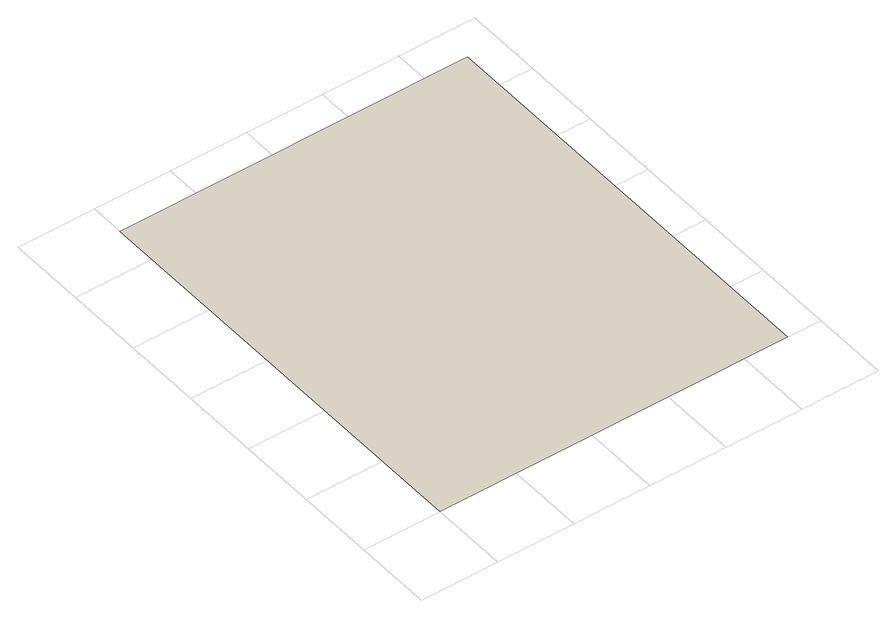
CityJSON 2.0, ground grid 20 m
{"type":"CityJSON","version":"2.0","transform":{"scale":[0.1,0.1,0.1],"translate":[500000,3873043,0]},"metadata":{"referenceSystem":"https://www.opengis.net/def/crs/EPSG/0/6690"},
"CityObjects":{
"building1":{"type":"Building","geometry":[{"type":"MultiSurface","lod":"2","boundaries":[[[0,1,2,3]]]}]}
},
"vertices":[
[913,1,0],[913,1110,0],[0,1110,0],[0,1,0]
]}
